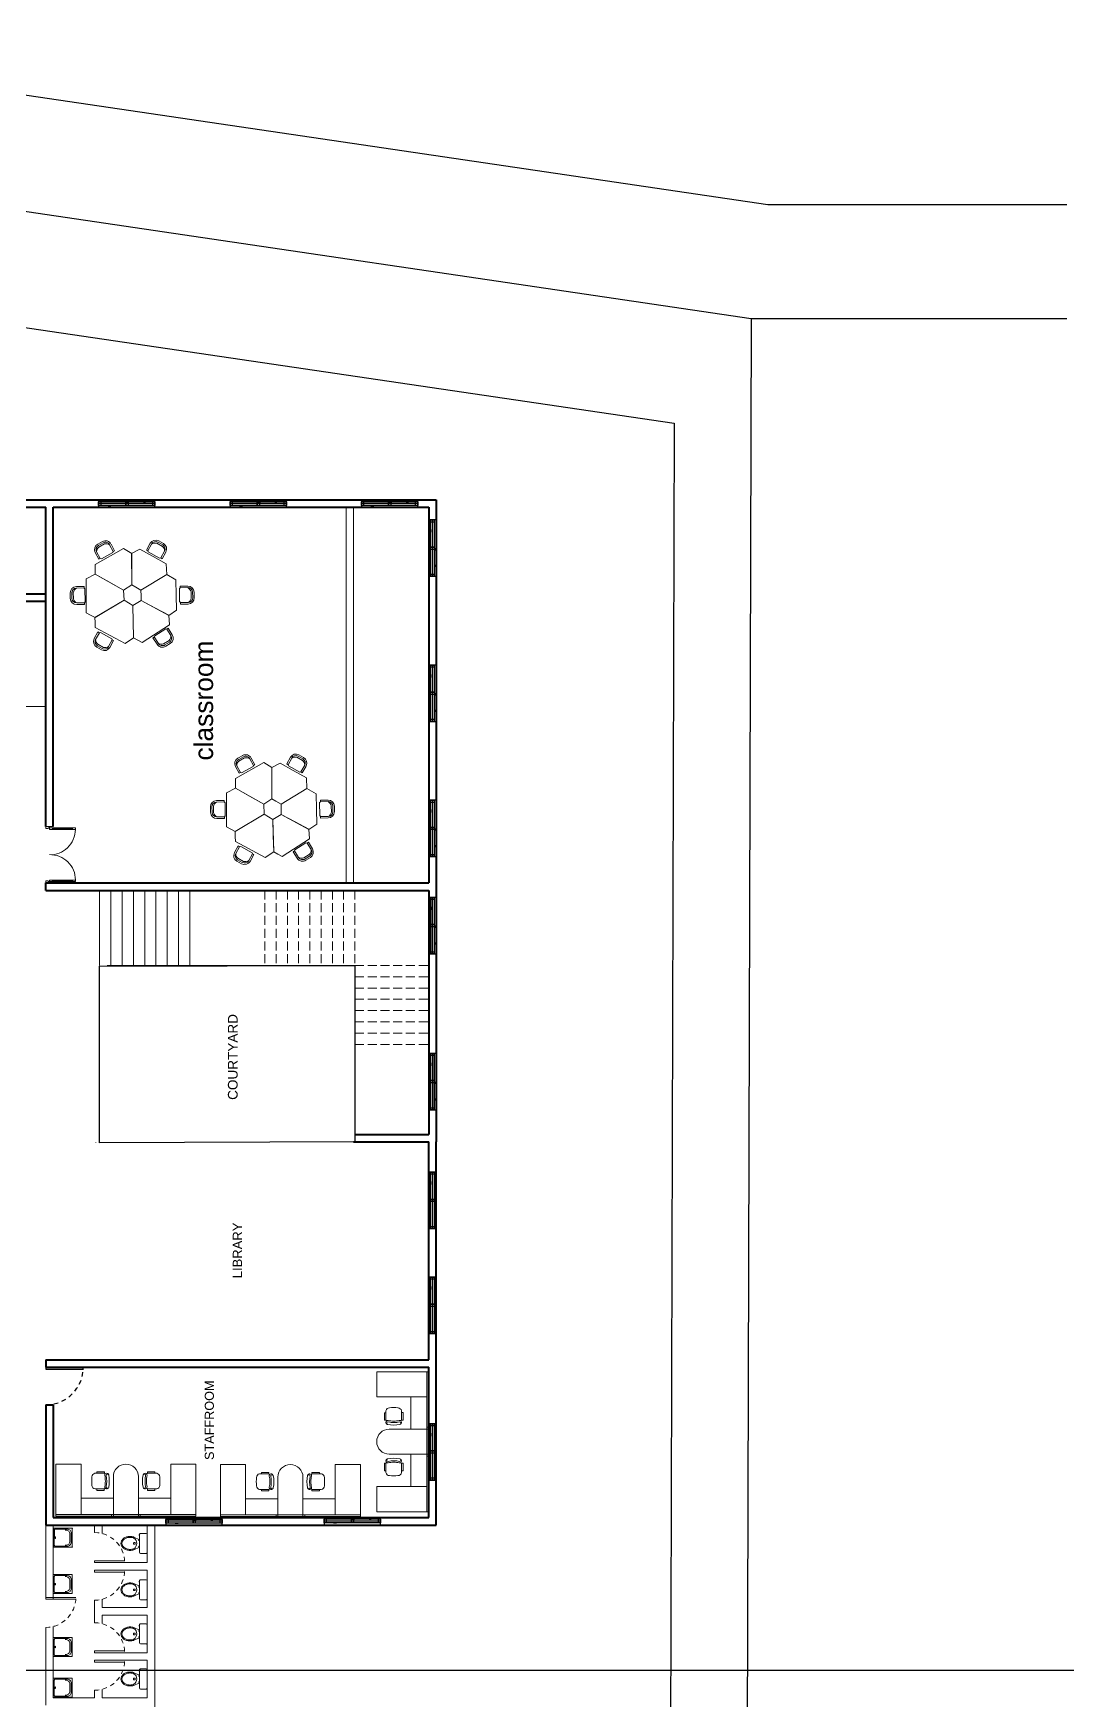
# Model space of a CAD drawing. Header units: metres. Extents: x -846 to 2173, y -239 to 2157.
# Drawn here: x -37.13 to -9.61, y 299.95 to 344.32 of the extents above; entities that cross this region are included whole.
import ezdxf

# ---------------------------------------------------------------- set-up
doc = ezdxf.new("R2010")
doc.units = ezdxf.units.M
doc.header["$MEASUREMENT"] = 0
doc.linetypes.add('ACAD_ISO02W100', pattern=[15, 12, -3])
for name, color, linetype, lineweight in [('furniture', 220, 'Continuous', 13), ('interiors', 133, 'Continuous', 13), ('JO_ DOOR LINE', 50, 'Continuous', 18), ('JO_ELEVATION LINE', 3, 'Continuous', 20), ('JO_SECTION LINE', 7, 'Continuous', 40), ('NVMI_FURN', 50, 'Continuous', 20), ('section line', 104, 'Continuous', 40), ('section step', 21, 'Continuous', 15), ('setback', 4, 'Continuous', 30), ('text_space', 7, 'Continuous', 13), ('wall', 4, 'Continuous', 40), ('xl section', 20, 'Continuous', 30)]:
    doc.layers.add(name, color=color, linetype=linetype, lineweight=lineweight)
doc.styles.get("Standard").update_dxf_attribs({"font": 'arial.ttf'})

# ---------------------------------------------------------------- blocks, each defined once
blk = doc.blocks.new('CH3')
for p, q in [((-259, 349), (-259, 141)), ((-218, 349), (-259, 349)), ((-218, 142), (-218, 349)), ((-218, 89), (-218, 163)), ((259, 350), (218, 350)), ((218, 350), (218, 142)), ((218, 87), (218, 162)), ((259, 142), (259, 350))]:
    blk.add_line(p, q)
at = {"linetype": 'Continuous'}
for p, q in [((-218, 141), (-259, 141)), ((259, 142), (218, 142))]:
    blk.add_line(p, q, dxfattribs=at)
for centre, radius, start, end in [((-163, 416), 55.3, 99.8988, 279.7522), ((-166, 436), 35.2, 94.9128, 274.9128), ((0, -348), 836, 78.0899, 101.9101), ((163, 416), 55.3, 260.2478, 80.1012), ((159, 437), 36.2, 265.0872, 70.3213), ((-111, 115), 111, 193.2566, 265.9234), ((-4, -349), 766, 78.0112, 101.9888), ((18, -535), 913, 91.1567, 100.8714), ((0, 1666), 1666, 265.9234, 274.0766), ((-18, -535), 913, 79.1286, 88.8433), ((111, 115), 111, 274.0766, 345.8334)]:
    blk.add_arc(centre, radius, start, end, dxfattribs=at)
for centre, start, end in [((-181, 309), 90.7226, 132.8382), ((180, 309), 47.1618, 87.5717)]:
    blk.add_arc(centre, 54.9, start, end)
blk = doc.blocks.new('A$C37232429')
for p, q in [((1650, 1400), (1650, 1450)), ((1650, 1450), (2350, 1450)), ((1650, 1400), (1650, 350)), ((2350, 1400), (1650, 1400)), ((2350, 1400), (1650, 1400)), ((2350, 1450), (2350, 1400)), ((2350, 350), (2350, 1400))]:
    blk.add_line(p, q)
for points in [[(1600, 1450), (1600, 1400), (50, 1400), (50, 1450)], [(750, 0), (50, 0), (50, 1400), (750, 1400)], [(750, 950), (750, 1400), (1650, 1400), (1650, 950)], [(1650, 1400), (1600, 1400), (1600, 1450), (1650, 1450)], [(2350, 1400), (2400, 1400), (2400, 1450), (2350, 1450)], [(3250, 950), (3250, 1400), (2350, 1400), (2350, 950)], [(2400, 1450), (2400, 1400), (3950, 1400), (3950, 1450)], [(3250, 0), (3950, 0), (3950, 1400), (3250, 1400)]]:
    blk.add_lwpolyline(points, close=True)
blk.add_arc((2000, 350), 350, 180, 0)
at = {"rotation": 270}
blk.add_blockref('CH3', (1050, 475), dxfattribs=at)
at = {"extrusion": (0, 0, -1), "zscale": -1, "rotation": 270}
blk.add_blockref('CH3', (-2950, 475), dxfattribs=at)
blk = doc.blocks.new('window')
at = {"layer": 'JO_ DOOR LINE', "linetype": 'ByBlock', "lineweight": 30}
for p, q in [((3725.6, 7181.6), (3725.6, 7161.6)), ((3875.6, 7176.6), (3725.6, 7176.6)), ((3725.6, 7166.6), (3725.6, 7176.6)), ((3875.6, 7171.6), (3725.6, 7171.6)), ((3875.6, 7166.6), (3725.6, 7166.6)), ((3731.2, 7176.6), (3731.2, 7166.6)), ((3758.4, 7176.6), (3750.6, 7176.6)), ((3750.6, 7166.6), (3758.4, 7166.6)), ((3797.9, 7166.6), (3797.9, 7176.6)), ((3797.9, 7176.6), (3797.9, 7176.6)), ((3797.9, 7176.6), (3797.9, 7166.6)), ((3797.9, 7166.6), (3797.9, 7166.6)), ((3800.6, 7176.6), (3806.5, 7176.6)), ((3803.9, 7176.6), (3803.9, 7166.6)), ((3845, 7176.6), (3850.6, 7176.6)), ((3850.6, 7166.6), (3845, 7166.6)), ((3870, 7166.6), (3870, 7176.6)), ((3875.6, 7161.6), (3875.6, 7181.6)), ((3875.6, 7176.6), (3875.6, 7166.6))]:
    blk.add_line(p, q, dxfattribs=at)
at = {"layer": 'JO_ELEVATION LINE', "linetype": 'ByBlock', "lineweight": -2}
for p, q in [((3875.6, 7181.6), (3725.6, 7181.6)), ((3725.6, 7161.6), (3875.6, 7161.6))]:
    blk.add_line(p, q, dxfattribs=at)
blk = doc.blocks.new('A$C0A95752C')
for p, q in [((35, 710), (35, 790)), ((35, 790), (75, 790)), ((35, 710), (35, 180)), ((75, 710), (35, 710)), ((75, 710), (35, 710)), ((45, 710), (45, 180)), ((65, 710), (45, 710)), ((65, 180), (65, 710)), ((75, 790), (75, 710)), ((75, 180), (75, 710)), ((1425, 790), (1425, 710)), ((1465, 790), (1425, 790)), ((1425, 710), (1465, 710)), ((1425, 180), (1425, 710)), ((1425, 710), (1465, 710)), ((1435, 180), (1435, 710)), ((1435, 710), (1455, 710)), ((1455, 710), (1455, 180)), ((1465, 710), (1465, 790)), ((1465, 710), (1465, 180)), ((0, 100), (0, 0)), ((35, 100), (0, 100)), ((35, 180), (35, 100)), ((75, 180), (35, 180)), ((35, 180), (75, 180)), ((35, 100), (75, 100)), ((35, 60), (35, 100)), ((50, 60), (35, 60)), ((45, 180), (65, 180)), ((50, 50), (50, 60)), ((50, 0), (50, 50)), ((75, 100), (75, 180)), ((1465, 180), (1425, 180)), ((1425, 100), (1425, 180)), ((1425, 180), (1465, 180)), ((1465, 100), (1425, 100)), ((1455, 180), (1435, 180)), ((1450, 50), (1450, 60)), ((1450, 60), (1465, 60)), ((1450, 0), (1450, 50)), ((1465, 180), (1465, 100)), ((1465, 100), (1500, 100)), ((1465, 60), (1465, 100)), ((1500, 100), (1500, 0)), ((0, 0), (50, 0)), ((1500, 0), (1450, 0))]:
    blk.add_line(p, q)
blk.add_arc((1422, 117), 673, 89.7657, 181.4438)
blk.add_ellipse((74, 151), major_axis=(667, -122), ratio=0.940794, start_param=0.11153, end_param=1.73917)
blk = doc.blocks.new('door 100cm')
at = {"linetype": 'ByBlock', "lineweight": -3}
blk.add_line((4284.8, 6341.1), (4289.8, 6341.1), dxfattribs=at)
at = {"layer": 'JO_ DOOR LINE', "lineweight": -3}
for p, q in [((4284.8, 6341.1), (4284.8, 6441.1)), ((4289.8, 6341.1), (4289.8, 6441.1))]:
    blk.add_line(p, q, dxfattribs=at)
at = {"layer": 'JO_ DOOR LINE', "linetype": 'ACAD_ISO02W100', "lineweight": -3}
blk.add_arc((4284.8, 6341.1), 100, 0, 90, dxfattribs=at)
blk = doc.blocks.new('A$C89509515')
at = {"layer": 'JO_SECTION LINE', "lineweight": -2}
blk.add_blockref('door 100cm', (-4284.8, -6341.1), dxfattribs=at)
blk = doc.blocks.new('SP CHR')
at = {"layer": 'NVMI_FURN'}
for p, q in [((25347.8, -20.9), (25270.9, -64.4)), ((25370, -34.9), (25347.8, -20.9)), ((25370, -77.5), (25370, -34.9)), ((25370, -77.5), (25370, -34.9)), ((25270.9, -77.5), (25270.9, -64.4)), ((25270.9, -77.5), (25270.9, -90.5)), ((25370, -77.5), (25370, -120)), ((25370, -77.5), (25370, -120)), ((25347.8, -134), (25270.9, -90.5)), ((25370, -120), (25347.8, -134))]:
    blk.add_line(p, q, dxfattribs=at)
blk = doc.blocks.new('CLASSROOM_TABLES')
at = {"layer": 'furniture'}
blk.add_line((276.914, 283.678), (276.914, 283.68), dxfattribs=at)
at = {"layer": 'NVMI_FURN'}
for p, q in [((277.22, 285.507), (277.346, 285.575)), ((277.24, 285.471), (277.365, 285.539)), ((277.245, 285.427), (277.399, 285.51)), ((277.634, 285.308), (277.536, 285.488)), ((277.67, 285.328), (277.573, 285.507)), ((277.633, 285.308), (277.67, 285.328)), ((278.342, 285.371), (278.123, 285.253)), ((278.693, 285.174), (278.342, 285.371)), ((278.693, 285.174), (278.342, 285.371)), ((278.518, 285.348), (278.617, 285.526)), ((278.555, 285.328), (278.518, 285.348)), ((278.554, 285.328), (278.653, 285.506)), ((278.555, 285.328), (278.565, 285.297)), ((278.791, 285.527), (278.943, 285.442)), ((278.825, 285.555), (278.949, 285.486)), ((278.845, 285.591), (278.97, 285.522)), ((278.899, 285.136), (278.998, 285.314)), ((277.25, 285.101), (277.153, 285.28)), ((277.286, 285.12), (277.189, 285.3)), ((277.287, 285.121), (277.25, 285.101)), ((277.287, 285.121), (277.318, 285.113)), ((277.622, 285.278), (277.318, 285.113)), ((277.633, 285.308), (277.622, 285.278)), ((278.123, 285.253), (278.125, 284.417)), ((278.867, 285.129), (278.565, 285.297)), ((278.693, 285.174), (279.044, 284.976)), ((278.693, 285.174), (279.044, 284.976)), ((278.898, 285.136), (278.867, 285.129)), ((278.898, 285.136), (278.935, 285.116)), ((278.935, 285.116), (279.034, 285.294)), ((279.044, 284.976), (279.058, 284.696)), ((279.058, 284.696), (278.368, 284.279)), ((279.3, 284.55), (279.057, 284.695)), ((279.309, 284.147), (279.3, 284.55)), ((279.309, 284.147), (279.3, 284.55)), ((276.489, 284.061), (276.487, 284.204)), ((276.53, 284.062), (276.528, 284.205)), ((276.572, 284.047), (276.569, 284.221)), ((276.855, 284.378), (276.651, 284.375)), ((276.856, 284.337), (276.652, 284.333)), ((276.856, 284.336), (276.855, 284.378)), ((276.856, 284.336), (276.878, 284.313)), ((276.878, 284.313), (276.884, 283.967)), ((278.233, 284.356), (278.125, 284.417)), ((278.233, 284.356), (278.369, 284.28)), ((278.372, 284.125), (278.368, 284.279)), ((278.372, 284.125), (278.374, 284.002)), ((279.111, 283.607), (278.374, 284.002)), ((279.309, 284.147), (279.319, 283.745)), ((279.309, 284.147), (279.319, 283.745)), ((279.416, 284.343), (279.395, 284.319)), ((279.399, 283.973), (279.395, 284.319)), ((279.415, 284.385), (279.619, 284.387)), ((279.416, 284.343), (279.415, 284.385)), ((279.416, 284.343), (279.62, 284.346)), ((279.706, 284.237), (279.708, 284.062)), ((279.748, 284.221), (279.749, 284.079)), ((279.789, 284.222), (279.791, 284.079)), ((276.863, 283.942), (276.659, 283.938)), ((276.864, 283.901), (276.659, 283.897)), ((276.863, 283.943), (276.884, 283.967)), ((276.863, 283.943), (276.864, 283.901)), ((279.319, 283.745), (279.111, 283.607)), ((279.42, 283.949), (279.399, 283.973)), ((279.42, 283.948), (279.625, 283.951)), ((279.42, 283.949), (279.421, 283.907)), ((279.421, 283.907), (279.625, 283.91)), ((277.226, 283.166), (277.127, 282.988)), ((277.262, 283.146), (277.163, 282.968)), ((277.263, 283.146), (277.226, 283.166)), ((277.263, 283.146), (277.294, 283.153)), ((277.294, 283.153), (277.596, 282.985)), ((278.736, 283.065), (279.03, 283.248)), ((279.061, 283.242), (279.03, 283.248)), ((279.061, 283.242), (279.097, 283.265)), ((279.062, 283.243), (279.17, 283.069)), ((279.097, 283.265), (279.205, 283.091)), ((277.316, 282.691), (277.192, 282.76)), ((277.336, 282.727), (277.212, 282.796)), ((277.37, 282.755), (277.218, 282.84)), ((277.607, 282.954), (277.508, 282.776)), ((277.643, 282.934), (277.544, 282.755)), ((277.607, 282.954), (277.596, 282.985)), ((277.607, 282.954), (277.643, 282.934)), ((278.727, 283.034), (278.691, 283.012)), ((278.691, 283.012), (278.799, 282.839)), ((278.726, 283.034), (278.834, 282.861)), ((278.727, 283.034), (278.736, 283.065)), ((279.121, 282.939), (278.973, 282.847)), ((279.129, 282.896), (279.008, 282.82)), ((279.151, 282.861), (279.03, 282.785))]:
    blk.add_line(p, q, dxfattribs=at)
for centre, radius, start, end in [((277.3, 285.36), 0.167, 118.4181, 208.418), ((277.3, 285.36), 0.126, 118.4181, 208.418), ((277.354, 285.303), 0.165, 131.1755, 180.9785), ((277.425, 285.428), 0.167, 28.418, 118.418), ((277.425, 285.428), 0.126, 28.418, 118.418), ((277.444, 285.351), 0.165, 55.8574, 105.6604), ((278.763, 285.445), 0.167, 60.9071, 150.9069), ((278.763, 285.445), 0.126, 60.9071, 150.9069), ((278.744, 285.368), 0.165, 73.6645, 123.4675), ((278.833, 285.319), 0.165, 358.3463, 48.1494), ((278.888, 285.376), 0.126, 330.9069, 60.9069), ((278.888, 285.376), 0.167, 330.9069, 60.9069), ((276.654, 284.207), 0.167, 91.0184, 181.0184), ((276.656, 284.064), 0.167, 181.0185, 271.0184), ((276.654, 284.207), 0.126, 91.0184, 181.0184), ((276.656, 284.064), 0.126, 181.0185, 271.0184), ((276.731, 284.188), 0.165, 118.4578, 168.2608), ((276.732, 284.086), 0.165, 193.7759, 243.579), ((279.621, 284.22), 0.167, 0.6864, 90.6862), ((279.545, 284.198), 0.165, 13.4438, 63.2468), ((279.621, 284.22), 0.126, 0.6864, 90.6862), ((279.623, 284.077), 0.126, 270.6862, 0.6862), ((279.623, 284.077), 0.167, 270.6862, 0.6862), ((279.547, 284.097), 0.165, 298.1257, 347.9287), ((279.063, 283.003), 0.167, 301.8961, 31.896), ((277.273, 282.906), 0.167, 150.9069, 240.9069), ((277.273, 282.906), 0.126, 150.9069, 240.9069), ((277.328, 282.963), 0.165, 178.3463, 228.1494), ((277.398, 282.837), 0.167, 240.9071, 330.9069), ((277.398, 282.837), 0.126, 240.9071, 330.9069), ((277.417, 282.914), 0.165, 253.6645, 303.4675), ((278.941, 282.927), 0.167, 211.896, 301.896), ((278.919, 283.003), 0.165, 239.3354, 289.1384), ((278.941, 282.927), 0.126, 211.896, 301.896), ((279.005, 283.056), 0.165, 314.6535, 4.4566), ((279.063, 283.003), 0.126, 301.8961, 31.896)]:
    blk.add_arc(centre, radius, start, end, dxfattribs=at)
at = {"layer": 'NVMI_FURN', "xscale": 0.009812437210140083, "yscale": 0.009812437210140083, "zscale": 0.009812437210140083}
blk.add_blockref('SP CHR', (29.184, 285.595), dxfattribs=at)
at = {"layer": 'NVMI_FURN'}
for p, xscale, yscale, zscale, rotation in [((149.241, 59.457), 0.01021025730861901, 0.01021025730861901, 0.01021025730861901, 60.48850144290783), ((19.232, 276.024), -0.01021025730861901, 0.01021025730861901, 0.01021025730861901, 181.4655043287247), ((162.366, 63.74), -0.009812437210140086, 0.009812437210140083, 0.009812437210140083, 241.9540057716326)]:
    blk.add_blockref('SP CHR', p, dxfattribs=dict(at, xscale=xscale, yscale=yscale, zscale=zscale, rotation=rotation))
blk = doc.blocks.new('door 80')
at = {"lineweight": -2}
blk.add_line((4568.2, 6997.7), (4573.2, 6997.7), dxfattribs=at)
at = {"layer": 'JO_ DOOR LINE'}
for p, q in [((4568.2, 6997.7), (4568.2, 7077.7)), ((4573.2, 6997.7), (4573.2, 7077.7))]:
    blk.add_line(p, q, dxfattribs=at)
at = {"layer": 'JO_ DOOR LINE', "linetype": 'ACAD_ISO02W100'}
blk.add_arc((4568.2, 6997.7), 80, 0, 90, dxfattribs=at)
blk = doc.blocks.new('xibet6-flat-1')
at = {"layer": 'furniture'}
for p, q in [((-42.6, 9.2), (-3.5, -43.5)), ((-25.3, 27.2), (-41.8, 15)), ((-19.5, 26.4), (19.5, -26.4)), ((-41.3, -28.9), (-39.7, -31.1)), ((-37.9, -24.7), (-41, -27)), ((-34.7, -29.1), (-37.8, -31.4)), ((-36, -25), (-34.4, -27.2)), ((18.7, -32.1), (2.2, -44.3))]:
    blk.add_line(p, q, dxfattribs=at)
for points in [[(-40.3, 6.1), (-40.9, 5.6), (-41.9, 7), (-41.9, 7.3), (-41.9, 7.7), (-42.1, 7.9), (-42.7, 8.7), (-42.4, 9)], [(-52.7, -10.2), (-31.2, -6.1)], [(-25, -47.5), (-14.9, -28.1)]]:
    blk.add_lwpolyline(points, dxfattribs=at)
for points in [[(-65.8, -16.8, 0.077224), (-75.1, -26.3, 0.087), (-80.3, -36.9, 0.105687), (-81.1, -48.3, 0.124183), (-77.3, -57.4, 0.124183), (-69.8, -63.5, 0.105687), (-58.6, -66.1, 0.087), (-47, -64.3, 0.077224), (-35.2, -58.1, 0.077224), (-25.8, -48.6, 0.010294), (-25, -47.5, 0.105687)], [(-63.7, -19.7, 0.077224), (-72.3, -28.4, 0.087), (-76.9, -37.9, 0.105687), (-77.5, -47.8, 0.124183), (-74.5, -55.2, 0.124183), (-68.3, -60.3, 0.105687), (-58.6, -62.6, 0.087), (-48.1, -60.9, 0.077224), (-37.3, -55.2, 0.077224), (-28.7, -46.5, 0.018244), (-27.5, -44.7, 0.018244)], [(-52.7, -10.2, 0.010294), (-54, -10.6, 0.077224), (-65.8, -16.8, 0.077224)], [(-50.7, -13.3, 0.018244), (-52.9, -14, 0.077224), (-63.7, -19.7, 0.077224)]]:
    blk.add_lwpolyline(points, format="xyb", dxfattribs=at)
for centre in [(-31.2, -9.5), (-18.2, -27.1)]:
    blk.add_circle(centre, 0.547, dxfattribs=at)
for centre, radius, start, end in [((-39.3, 11.7), 4.1, 126.56701, 216.56701), ((-22.8, 23.9), 4.1, 36.56701, 126.56701), ((-49.4, -36.6), 23.3, 339.55148, 93.35976), ((-40.2, -28.1), 1.37, 126.56701, 216.56701), ((-38.6, -30.3), 1.37, 216.56701, 306.56701), ((-37.1, -25.8), 1.37, 36.56701, 126.56701), ((-35.5, -28), 1.37, 306.56701, 36.56701), ((-0.2, -41), 4.1, 216.56701, 306.56701), ((16.3, -28.8), 4.1, 306.56701, 36.56701)]:
    blk.add_arc(centre, radius, start, end, dxfattribs=at)
blk = doc.blocks.new('M_BATH_TOIL_3D BATH_P-flat-1')
at = {"layer": 'furniture'}
blk.add_lwpolyline([(29.9, -39.4), (0, 0), (-39.4, -29.9), (-9.5, -69.3)], close=True, dxfattribs=at)
for points in [[(24.3, -40.6, 0.414214), (24.8, -36.8), (1.2, -5.6, 0.414214), (-2.6, -5.1), (-27.8, -24.2, 0.414214), (-29.7, -38.5), (-15.2, -57.7, 0.414214), (-0.9, -59.6)], [(12.2, -24.3), (12.3, -24.1, 0.100067), (12.3, -23.5, 0.057853), (12.1, -22.8), (11.6, -22.2), (11.1, -21.6, 0.057853), (10.6, -21.2, 0.100067), (10, -21), (9.7, -21.1), (9.6, -21.4, 0.100067), (9.6, -22, 0.057853), (9.8, -22.6), (10.3, -23.3), (10.8, -23.9, 0.057853), (11.3, -24.2, 0.100067), (11.9, -24.4)]]:
    blk.add_lwpolyline(points, format="xyb", close=True, dxfattribs=at)
blk.add_lwpolyline([(-21.6, -22.6), (-23, -23.7, 0.414214), (-25.1, -38.5), (-13.9, -53.2, 0.414214), (0.9, -55.2), (2.3, -54.1)], format="xyb", dxfattribs=at)
for p in [(-39.4, -29.9), (29.9, -39.4), (-9.5, -69.3)]:
    blk.add_point(p, dxfattribs=at)

msp = doc.modelspace()

# ---------------------------------------------------------------- linework, layer by layer
for p, q in [((-65.386, 346.814), (-17.562, 339.764)), ((-65.431, 343.726), (-18.009, 336.735)), ((-17.562, 339.764), (-9.605, 339.764)), ((-18.009, 336.735), (-18.193, 271.338)), ((-18.009, 336.735), (-9.605, 336.735))]:
    msp.add_line(p, q)
msp.add_lwpolyline([(-35.365, 319.486), (-28.564, 319.503), (-28.564, 314.803), (-35.365, 314.784)], close=True)
at = {"layer": 'interiors'}
for p, q in [((-28.798, 331.703), (-28.798, 321.703)), ((-28.598, 331.703), (-28.598, 321.703)), ((-38.598, 326.403), (-36.798, 326.403)), ((-28.798, 323.903), (-28.798, 321.903)), ((-28.598, 323.903), (-28.598, 321.903)), ((-28.798, 321.903), (-28.798, 321.703)), ((-28.598, 321.903), (-28.598, 321.703)), ((-35.364, 321.503), (-35.364, 319.504)), ((-35.064, 321.503), (-35.064, 319.504)), ((-34.764, 321.503), (-34.764, 319.503)), ((-34.464, 321.503), (-34.464, 319.503)), ((-34.164, 321.503), (-34.164, 319.503)), ((-33.864, 321.503), (-33.864, 319.503)), ((-33.564, 321.503), (-33.564, 319.503)), ((-33.264, 321.503), (-33.264, 319.503)), ((-32.964, 321.503), (-32.964, 319.503)), ((-35.164, 319.503), (-28.564, 319.503)), ((-35.464, 314.802), (-35.464, 314.792)), ((-28.564, 315.003), (-28.564, 314.803)), ((-28.564, 315.003), (-28.564, 314.803)), ((-36.798, 304.603), (-36.798, 302.628)), ((-36.598, 304.603), (-36.598, 302.628)), ((-35.498, 304.403), (-35.498, 304.603)), ((-35.298, 304.377), (-35.298, 304.603)), ((-34.098, 304.603), (-34.098, 303.603)), ((-33.898, 304.603), (-33.898, 298.303)), ((-35.498, 303.603), (-35.498, 303.653)), ((-34.098, 303.603), (-35.498, 303.603)), ((-34.098, 303.403), (-35.498, 303.403)), ((-35.498, 303.353), (-35.498, 303.403)), ((-34.098, 303.403), (-34.098, 302.403)), ((-35.298, 302.403), (-35.298, 302.628)), ((-35.498, 302.003), (-35.498, 302.603)), ((-34.098, 302.403), (-35.298, 302.403)), ((-34.098, 302.203), (-35.298, 302.203)), ((-35.298, 301.977), (-35.298, 302.203)), ((-34.098, 302.203), (-34.098, 301.203)), ((-36.798, 301.878), (-36.798, 299.803)), ((-36.598, 301.903), (-36.598, 300.003)), ((-35.498, 301.203), (-35.498, 301.253)), ((-34.098, 301.203), (-35.498, 301.203)), ((-34.098, 301.003), (-35.498, 301.003)), ((-35.498, 300.953), (-35.498, 301.003)), ((-34.098, 301.003), (-34.098, 300.003)), ((-35.498, 300.003), (-36.598, 300.003)), ((-35.498, 300.003), (-35.498, 300.203)), ((-35.298, 300.003), (-35.298, 300.228)), ((-34.098, 300.003), (-35.298, 300.003))]:
    msp.add_line(p, q, dxfattribs=at)
at = {"layer": 'interiors', "ltscale": 0.5}
msp.add_line((-36.598, 323.203), (-36.798, 323.203), dxfattribs=at)
at = {"layer": 'interiors', "linetype": 'ACAD_ISO02W100', "ltscale": 0.02}
for p, q in [((-30.964, 321.503), (-30.964, 319.503)), ((-30.664, 321.503), (-30.664, 319.503)), ((-30.364, 321.503), (-30.364, 319.503)), ((-30.064, 321.503), (-30.064, 319.503)), ((-29.764, 321.503), (-29.764, 319.503)), ((-29.464, 321.503), (-29.464, 319.503)), ((-29.164, 321.503), (-29.164, 319.503)), ((-28.864, 321.503), (-28.864, 319.503)), ((-28.564, 321.503), (-28.564, 319.503)), ((-28.564, 321.503), (-28.564, 315.003)), ((-28.564, 319.503), (-26.598, 319.503)), ((-28.564, 319.203), (-26.598, 319.203)), ((-28.564, 318.903), (-26.598, 318.903)), ((-28.564, 318.603), (-26.598, 318.603)), ((-28.564, 318.303), (-26.598, 318.303)), ((-28.564, 318.003), (-26.598, 318.003)), ((-28.564, 317.703), (-26.598, 317.703)), ((-28.564, 317.403), (-26.598, 317.403))]:
    msp.add_line(p, q, dxfattribs=at)
at = {"layer": 'section line'}
for p, q in [((-42.598, 331.903), (-36.598, 331.903)), ((-36.598, 331.903), (-26.398, 331.903)), ((-26.398, 331.903), (-26.398, 323.903)), ((-38.819, 331.703), (-36.798, 331.703)), ((-36.798, 329.403), (-36.798, 331.703)), ((-36.598, 323.203), (-36.598, 331.703)), ((-36.598, 331.703), (-26.598, 331.703)), ((-26.598, 331.703), (-26.598, 323.903)), ((-36.798, 323.203), (-36.798, 329.703)), ((-38.798, 329.403), (-36.798, 329.403)), ((-38.598, 329.203), (-36.798, 329.203)), ((-26.598, 323.903), (-26.598, 321.903)), ((-26.398, 323.903), (-26.398, 321.903)), ((-36.798, 321.703), (-26.598, 321.703)), ((-36.798, 321.503), (-36.798, 321.703)), ((-36.798, 321.503), (-36.798, 321.703)), ((-26.598, 321.903), (-26.598, 321.703)), ((-26.398, 321.903), (-26.398, 321.503)), ((-36.798, 321.503), (-26.598, 321.503)), ((-26.598, 321.503), (-26.598, 315.003)), ((-26.398, 321.503), (-26.398, 314.803)), ((-28.598, 314.803), (-26.598, 314.803)), ((-28.564, 315.003), (-26.598, 315.003)), ((-28.098, 315.003), (-26.598, 315.003)), ((-26.598, 309.003), (-26.598, 314.803)), ((-26.398, 304.603), (-26.398, 314.803)), ((-36.798, 309.003), (-36.798, 308.803)), ((-36.798, 309.003), (-26.598, 309.003)), ((-36.798, 308.803), (-26.598, 308.803)), ((-26.598, 304.803), (-26.598, 308.803)), ((-36.798, 307.803), (-36.598, 307.803)), ((-36.798, 307.803), (-36.798, 304.603)), ((-36.598, 307.803), (-36.598, 304.803)), ((-36.798, 304.603), (-36.398, 304.603)), ((-36.598, 304.803), (-28.798, 304.803)), ((-36.598, 304.803), (-26.598, 304.803)), ((-36.598, 304.603), (-34.098, 304.603)), ((-34.798, 304.603), (-26.398, 304.603))]:
    msp.add_line(p, q, dxfattribs=at)
at = {"layer": 'setback'}
for p, q in [((-65.477, 340.638), (-20.057, 333.942)), ((-20.057, 333.942), (-20.23, 272.792))]:
    msp.add_line(p, q, dxfattribs=at)
at = {"layer": 'xl section'}
msp.add_ray((-54.898, 300.737), (1, 0), dxfattribs=at)

# ---------------------------------------------------------------- block references
at = {"layer": 'furniture'}
for p in [(-312.634, 45.218), (-308.9, 39.52)]:
    msp.add_blockref('CLASSROOM_TABLES', p, dxfattribs=at)
for name, p, xscale, yscale, zscale, rotation in [('A$C0A95752C', (-36.798, 323.203), 0.0009993833504546837, 0.0009993833504546837, 0.0009993833504546837, 269.9980198541306), ('A$C37232429', (-27.984, 308.734), 0.0009557563754140842, 0.0009557563754140842, 0.0009557563754140842, 270), ('A$C37232429', (-32.753, 306.226), 0.0009557563754140842, 0.0009557563754140842, 0.0009557563754140842, 180), ('A$C37232429', (-28.371, 306.212), 0.0009557563754140842, 0.0009557563754140842, 0.0009557563754140842, 180), ('M_BATH_TOIL_3D BATH_P-flat-1', (-36.596, 304.016), 0.01015282345141879, 0.01015282345141879, 0.01015282345141879, 142.8018069843999), ('door 80', (-105.475, 257.921), -0.01, 0.01, 0.01, 269.9999999999923), ('M_BATH_TOIL_3D BATH_P-flat-1', (-36.598, 302.78), 0.01015282345141879, 0.01015282345141879, 0.01015282345141879, 142.8018069843999), ('door 80', (-105.475, 349.084), 0.01, 0.01, 0.01, 269.9999999999995), ('door 80', (-106.775, 348.359), 0.01, 0.01, 0.01, 270), ('M_BATH_TOIL_3D BATH_P-flat-1', (-36.598, 301.104), 0.01015282345141879, 0.01015282345141879, 0.01015282345141879, 142.8018069843999), ('door 80', (-105.475, 255.521), -0.01, 0.01, 0.01, 269.9999999999923), ('door 80', (-105.475, 346.684), 0.01, 0.01, 0.01, 269.9999999999995), ('M_BATH_TOIL_3D BATH_P-flat-1', (-36.598, 300.021), 0.01015282345141879, 0.01015282345141879, 0.01015282345141879, 142.8018069843999)]:
    msp.add_blockref(name, p, dxfattribs=dict(at, xscale=xscale, yscale=yscale, zscale=zscale, rotation=rotation))
at = {"layer": 'section line', "xscale": 0.01, "yscale": 0.01, "zscale": 0.01, "rotation": 270}
msp.add_blockref('A$C89509515', (-36.798, 308.803), dxfattribs=at)
at = {"layer": 'section step', "xscale": 0.01, "yscale": 0.01, "zscale": 0.01}
for p in [(-72.647, 260.086), (-69.147, 260.086), (-65.647, 260.086), (-70.854, 232.986), (-66.638, 232.993)]:
    msp.add_blockref('window', p, dxfattribs=at)
at = {"layer": 'section step', "xscale": 0.01, "yscale": 0.01, "zscale": 0.01, "rotation": 270}
for p in [(-98.214, 368.622), (-98.214, 364.759), (-98.214, 361.159), (-98.211, 358.569), (-98.209, 354.415), (-98.214, 351.254), (-98.214, 348.459), (-98.214, 344.557)]:
    msp.add_blockref('window', p, dxfattribs=at)
at = {"layer": 'wall', "xscale": 0.007250139127283933, "yscale": 0.007250139127283933, "zscale": 0.007250139127283933, "rotation": 323.4112343766752}
for p in [(-34.098, 304.114), (-34.098, 302.876), (-34.098, 301.703), (-34.098, 300.503)]:
    msp.add_blockref('xibet6-flat-1', p, dxfattribs=at)

# ---------------------------------------------------------------- texts
at = {"layer": 'text_space', "attachment_point": 1, "rotation": 90}
for s, width, gutter_width, insert, char_height in [('classroom', 1.51062, 2.51, (-32.845, 324.96), 0.5019), ('COURTYARD', 5.67455, 1.292, (-31.947, 315.924), 0.2584), ('LIBRARY', 0.74672, 1.241, (-31.818, 311.174), 0.2481), ('STAFFROOM', 0.72721, 1.208, (-32.563, 306.335), 0.2416)]:
    msp.add_mtext_dynamic_manual_height_columns(s, width=width, gutter_width=gutter_width, heights=[0], dxfattribs=dict(at, insert=insert, char_height=char_height))

doc.saveas('drawing.dxf')
